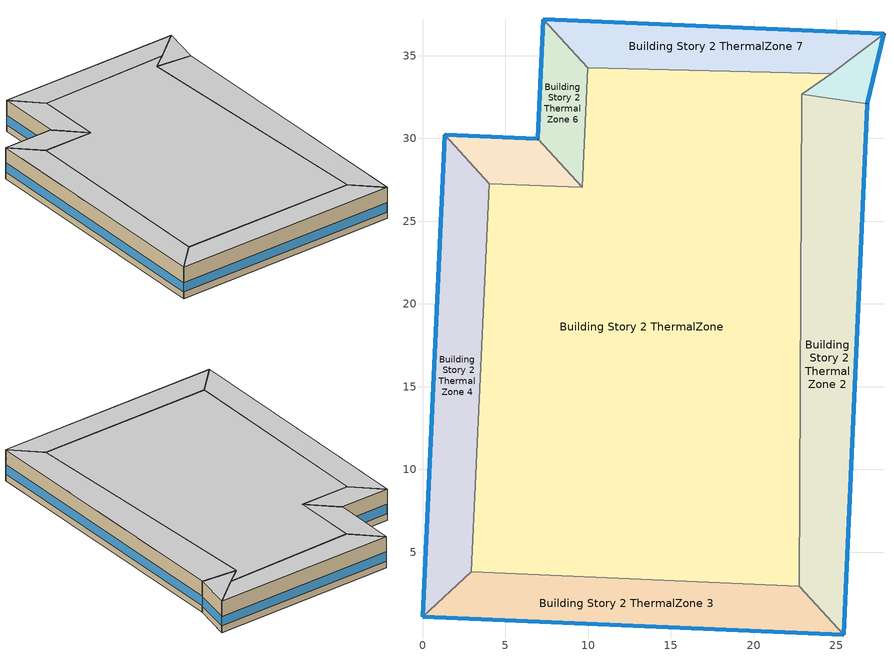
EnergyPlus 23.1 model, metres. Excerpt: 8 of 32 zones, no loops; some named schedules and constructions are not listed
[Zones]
Building Story 2 ThermalZone
 floor adiabatic (Typical Interior Floor): 24.69,33.91 22.92,32.65 22.75,2.95 2.95,3.81 4.04,27.26 9.65,27.04 9.98,34.25 z3.6
 wall adiabatic (Typical Interior Wall): 22.92,32.65 24.69,33.91 9.98,34.25 9.65,27.04 4.04,27.26 2.95,3.81 22.75,2.95 22.92,32.65 z3.6:7.2
 ceiling adiabatic (Typical Interior Floor): 9.98,34.25 9.65,27.04 4.04,27.26 2.95,3.81 22.75,2.95 22.92,32.65 24.69,33.91 z7.2
Building Story 2 ThermalZone 1
 floor adiabatic (Typical Interior Ceiling): 27.88,36.32 26.88,32.1 22.92,32.65 24.69,33.91 z3.6
 wall outside (Typical Insulated Steel Framed Exterior Wall R-12.99): 26.88,32.1 27.88,36.32 z3.6:7.2
 wall adiabatic (Typical Interior Wall): 27.88,36.32 24.69,33.91 22.92,32.65 26.88,32.1 z3.6:7.2
 window (U 0.55 SHGC 0.25): 26.88,32.12 27.88,36.29 z4.36:5.45
 ceiling adiabatic (Typical Interior Floor): 24.69,33.91 22.92,32.65 26.88,32.1 27.88,36.32 z7.2
Building Story 2 ThermalZone 2
 floor adiabatic (Typical Interior Ceiling): 26.88,32.1 25.46,0 22.75,2.95 22.92,32.65 z3.6
 wall outside (Typical Insulated Steel Framed Exterior Wall R-12.99): 25.46,0 26.88,32.1 z3.6:7.2
 wall adiabatic (Typical Interior Wall): 26.88,32.1 22.92,32.65 22.75,2.95 25.46,0 z3.6:7.2
 window (U 0.55 SHGC 0.25): 25.46,0.03 26.88,32.07 z4.36:5.44
 ceiling adiabatic (Typical Interior Floor): 22.92,32.65 22.75,2.95 25.46,0 26.88,32.1 z7.2
Building Story 2 ThermalZone 3
 floor adiabatic (Typical Interior Ceiling): 25.46,0 0,1.11 2.95,3.81 22.75,2.95 z3.6
 wall outside (Typical Insulated Steel Framed Exterior Wall R-12.99): 0,1.11 25.46,0 z3.6:7.2
 wall adiabatic (Typical Interior Wall): 25.46,0 22.75,2.95 2.95,3.81 0,1.11 z3.6:7.2
 window (U 0.55 SHGC 0.25): 0.03,1.11 25.43,0 z4.36:5.44
 ceiling adiabatic (Typical Interior Floor): 22.75,2.95 2.95,3.81 0,1.11 25.46,0 z7.2
Building Story 2 ThermalZone 4
 floor adiabatic (Typical Interior Ceiling): 0,1.11 1.34,30.21 4.04,27.26 2.95,3.81 z3.6
 wall outside (Typical Insulated Steel Framed Exterior Wall R-12.99): 1.34,30.21 0,1.11 z3.6:7.2
 wall adiabatic (Typical Interior Wall): 0,1.11 2.95,3.81 4.04,27.26 1.34,30.21 z3.6:7.2
 window (U 0.55 SHGC 0.25): 1.34,30.18 0,1.14 z4.36:5.44
 ceiling adiabatic (Typical Interior Floor): 2.95,3.81 4.04,27.26 1.34,30.21 0,1.11 z7.2
Building Story 2 ThermalZone 5
 floor adiabatic (Typical Interior Ceiling): 1.34,30.21 6.95,29.99 9.65,27.04 4.04,27.26 z3.6
 wall outside (Typical Insulated Steel Framed Exterior Wall R-12.99): 6.95,29.99 1.34,30.21 z3.6:7.2
 wall adiabatic (Typical Interior Wall): 1.34,30.21 4.04,27.26 9.65,27.04 6.95,29.99 z3.6:7.2
 window (U 0.55 SHGC 0.25): 6.92,29.99 1.37,30.21 z4.36:5.45
 ceiling adiabatic (Typical Interior Floor): 4.04,27.26 9.65,27.04 6.95,29.99 1.34,30.21 z7.2
Building Story 2 ThermalZone 6
 floor adiabatic (Typical Interior Ceiling): 6.95,29.99 7.28,37.21 9.98,34.25 9.65,27.04 z3.6
 wall outside (Typical Insulated Steel Framed Exterior Wall R-12.99): 7.28,37.21 6.95,29.99 z3.6:7.2
 wall adiabatic (Typical Interior Wall): 6.95,29.99 9.65,27.04 9.98,34.25 7.28,37.21 z3.6:7.2
 window (U 0.55 SHGC 0.25): 7.28,37.18 6.95,30.01 z4.36:5.45
 ceiling adiabatic (Typical Interior Floor): 9.65,27.04 9.98,34.25 7.28,37.21 6.95,29.99 z7.2
Building Story 2 ThermalZone 7
 floor adiabatic (Typical Interior Ceiling): 7.28,37.21 27.88,36.32 24.69,33.91 9.98,34.25 z3.6
 wall outside (Typical Insulated Steel Framed Exterior Wall R-12.99): 27.88,36.32 7.28,37.21 z3.6:7.2
 wall adiabatic (Typical Interior Wall): 7.28,37.21 9.98,34.25 24.69,33.91 27.88,36.32 z3.6:7.2
 window (U 0.55 SHGC 0.25): 27.86,36.32 7.31,37.2 z4.36:5.44
 ceiling adiabatic (Typical Interior Ceiling): 9.98,34.25 24.69,33.91 27.88,36.32 7.28,37.21 z7.2
[Schedule:Week:Daily]
Elevator Schedule 3 Week Rule - Jan1-Jan3: 72 space(s) Occ Sch Thursday 19, 72 space(s) Occ Sch Thursday 19, 72 space(s) Occ Sch Thursday 19, 72 space(s) Occ Sch Thursday 19, 72 space(s) Occ Sch Thursday 19, 72 space(s) Occ Sch Friday 19, 72 space(s) Occ Sch Saturday 3, 72 space(s) Occ Sch Default 3, 72 space(s) Occ Sch Summer Design Day 3, 72 space(s) Occ Sch Winter Design Day 3, 72 space(s) Occ Sch Default 3, 72 space(s) Occ Sch Default 3
Elevator Schedule 3 Week Rule - Jan4-Jun13: 72 space(s) Occ Sch Sunday 3, 72 space(s) Occ Sch Default 3, 72 space(s) Occ Sch Tuesday 19, 72 space(s) Occ Sch Wednesday 19, 72 space(s) Occ Sch Thursday 19, 72 space(s) Occ Sch Friday 19, 72 space(s) Occ Sch Saturday 3, 72 space(s) Occ Sch Default 3, 72 space(s) Occ Sch Summer Design Day 3, 72 space(s) Occ Sch Winter Design Day 3, 72 space(s) Occ Sch Default 3, 72 space(s) Occ Sch Default 3
Elevator Schedule 3 Week Rule - Jun14-Jun20: 72 space(s) Occ Sch Sunday 3, 72 space(s) Occ Sch Default 3, 72 space(s) Occ Sch Tuesday 18, 72 space(s) Occ Sch Wednesday 18, 72 space(s) Occ Sch Thursday 18, 72 space(s) Occ Sch Friday 18, 72 space(s) Occ Sch Saturday 3, 72 space(s) Occ Sch Default 3, 72 space(s) Occ Sch Summer Design Day 3, 72 space(s) Occ Sch Winter Design Day 3, 72 space(s) Occ Sch Default 3, 72 space(s) Occ Sch Default 3
Elevator Schedule 3 Week Rule - Jun21-Jun27: 72 space(s) Occ Sch Sunday 3, 72 space(s) Occ Sch Monday 16, 72 space(s) Occ Sch Tuesday 18, 72 space(s) Occ Sch Wednesday 18, 72 space(s) Occ Sch Thursday 18, 72 space(s) Occ Sch Friday 18, 72 space(s) Occ Sch Saturday 3, 72 space(s) Occ Sch Default 3, 72 space(s) Occ Sch Summer Design Day 3, 72 space(s) Occ Sch Winter Design Day 3, 72 space(s) Occ Sch Default 3, 72 space(s) Occ Sch Default 3
Elevator Schedule 3 Week Rule - Jun28-Jul4: 72 space(s) Occ Sch Sunday 3, 72 space(s) Occ Sch Monday 16, 72 space(s) Occ Sch Tuesday 18, 72 space(s) Occ Sch Wednesday 17, 72 space(s) Occ Sch Thursday 17, 72 space(s) Occ Sch Friday 17, 72 space(s) Occ Sch Saturday 3, 72 space(s) Occ Sch Default 3, 72 space(s) Occ Sch Summer Design Day 3, 72 space(s) Occ Sch Winter Design Day 3, 72 space(s) Occ Sch Default 3, 72 space(s) Occ Sch Default 3
Elevator Schedule 3 Week Rule - Jul5-Aug29: 72 space(s) Occ Sch Sunday 3, 72 space(s) Occ Sch Monday 15, 72 space(s) Occ Sch Tuesday 17, 72 space(s) Occ Sch Wednesday 17, 72 space(s) Occ Sch Thursday 17, 72 space(s) Occ Sch Friday 17, 72 space(s) Occ Sch Saturday 3, 72 space(s) Occ Sch Default 3, 72 space(s) Occ Sch Summer Design Day 3, 72 space(s) Occ Sch Winter Design Day 3, 72 space(s) Occ Sch Default 3, 72 space(s) Occ Sch Default 3
Elevator Schedule 3 Week Rule - Aug30-Sep5: 72 space(s) Occ Sch Sunday 3, 72 space(s) Occ Sch Monday 15, 72 space(s) Occ Sch Tuesday 16, 72 space(s) Occ Sch Wednesday 16, 72 space(s) Occ Sch Thursday 16, 72 space(s) Occ Sch Friday 16, 72 space(s) Occ Sch Saturday 3, 72 space(s) Occ Sch Default 3, 72 space(s) Occ Sch Summer Design Day 3, 72 space(s) Occ Sch Winter Design Day 3, 72 space(s) Occ Sch Default 3, 72 space(s) Occ Sch Default 3
Elevator Schedule 3 Week Rule - Sep6-Sep12: 72 space(s) Occ Sch Sunday 3, 72 space(s) Occ Sch Monday 14, 72 space(s) Occ Sch Tuesday 16, 72 space(s) Occ Sch Wednesday 16, 72 space(s) Occ Sch Thursday 16, 72 space(s) Occ Sch Friday 16, 72 space(s) Occ Sch Saturday 3, 72 space(s) Occ Sch Default 3, 72 space(s) Occ Sch Summer Design Day 3, 72 space(s) Occ Sch Winter Design Day 3, 72 space(s) Occ Sch Default 3, 72 space(s) Occ Sch Default 3
Elevator Schedule 3 Week Rule - Sep13-Sep19: 72 space(s) Occ Sch Sunday 3, 72 space(s) Occ Sch Monday 14, 72 space(s) Occ Sch Tuesday 16, 72 space(s) Occ Sch Wednesday 15, 72 space(s) Occ Sch Thursday 15, 72 space(s) Occ Sch Friday 15, 72 space(s) Occ Sch Saturday 3, 72 space(s) Occ Sch Default 3, 72 space(s) Occ Sch Summer Design Day 3, 72 space(s) Occ Sch Winter Design Day 3, 72 space(s) Occ Sch Default 3, 72 space(s) Occ Sch Default 3
Elevator Schedule 3 Week Rule - Sep20-Dec31: 72 space(s) Occ Sch Sunday 3, 72 space(s) Occ Sch Monday 13, 72 space(s) Occ Sch Tuesday 15, 72 space(s) Occ Sch Wednesday 15, 72 space(s) Occ Sch Thursday 15, 72 space(s) Occ Sch Friday 15, 72 space(s) Occ Sch Saturday 3, 72 space(s) Occ Sch Default 3, 72 space(s) Occ Sch Summer Design Day 3, 72 space(s) Occ Sch Winter Design Day 3, 72 space(s) Occ Sch Default 3, 72 space(s) Occ Sch Default 3
Elevator Schedule 1 Week Rule - Jan1-Jan3: 72 space(s) Occ Sch Thursday 9, 72 space(s) Occ Sch Thursday 9, 72 space(s) Occ Sch Thursday 9, 72 space(s) Occ Sch Thursday 9, 72 space(s) Occ Sch Thursday 9, 72 space(s) Occ Sch Friday 9, 72 space(s) Occ Sch Saturday 1, 72 space(s) Occ Sch Default 1, 72 space(s) Occ Sch Summer Design Day 1, 72 space(s) Occ Sch Winter Design Day 1, 72 space(s) Occ Sch Default 1, 72 space(s) Occ Sch Default 1
Elevator Schedule 1 Week Rule - Jan4-Jun13: 72 space(s) Occ Sch Sunday 1, 72 space(s) Occ Sch Default 1, 72 space(s) Occ Sch Tuesday 9, 72 space(s) Occ Sch Wednesday 9, 72 space(s) Occ Sch Thursday 9, 72 space(s) Occ Sch Friday 9, 72 space(s) Occ Sch Saturday 1, 72 space(s) Occ Sch Default 1, 72 space(s) Occ Sch Summer Design Day 1, 72 space(s) Occ Sch Winter Design Day 1, 72 space(s) Occ Sch Default 1, 72 space(s) Occ Sch Default 1
Elevator Schedule 1 Week Rule - Jun14-Jun20: 72 space(s) Occ Sch Sunday 1, 72 space(s) Occ Sch Default 1, 72 space(s) Occ Sch Tuesday 8, 72 space(s) Occ Sch Wednesday 8, 72 space(s) Occ Sch Thursday 8, 72 space(s) Occ Sch Friday 8, 72 space(s) Occ Sch Saturday 1, 72 space(s) Occ Sch Default 1, 72 space(s) Occ Sch Summer Design Day 1, 72 space(s) Occ Sch Winter Design Day 1, 72 space(s) Occ Sch Default 1, 72 space(s) Occ Sch Default 1
Elevator Schedule 1 Week Rule - Jun21-Jun27: 72 space(s) Occ Sch Sunday 1, 72 space(s) Occ Sch Monday 8, 72 space(s) Occ Sch Tuesday 8, 72 space(s) Occ Sch Wednesday 8, 72 space(s) Occ Sch Thursday 8, 72 space(s) Occ Sch Friday 8, 72 space(s) Occ Sch Saturday 1, 72 space(s) Occ Sch Default 1, 72 space(s) Occ Sch Summer Design Day 1, 72 space(s) Occ Sch Winter Design Day 1, 72 space(s) Occ Sch Default 1, 72 space(s) Occ Sch Default 1
Elevator Schedule 1 Week Rule - Jun28-Jul4: 72 space(s) Occ Sch Sunday 1, 72 space(s) Occ Sch Monday 8, 72 space(s) Occ Sch Tuesday 8, 72 space(s) Occ Sch Wednesday 7, 72 space(s) Occ Sch Thursday 7, 72 space(s) Occ Sch Friday 7, 72 space(s) Occ Sch Saturday 1, 72 space(s) Occ Sch Default 1, 72 space(s) Occ Sch Summer Design Day 1, 72 space(s) Occ Sch Winter Design Day 1, 72 space(s) Occ Sch Default 1, 72 space(s) Occ Sch Default 1
Elevator Schedule 1 Week Rule - Jul5-Aug29: 72 space(s) Occ Sch Sunday 1, 72 space(s) Occ Sch Monday 7, 72 space(s) Occ Sch Tuesday 7, 72 space(s) Occ Sch Wednesday 7, 72 space(s) Occ Sch Thursday 7, 72 space(s) Occ Sch Friday 7, 72 space(s) Occ Sch Saturday 1, 72 space(s) Occ Sch Default 1, 72 space(s) Occ Sch Summer Design Day 1, 72 space(s) Occ Sch Winter Design Day 1, 72 space(s) Occ Sch Default 1, 72 space(s) Occ Sch Default 1
Elevator Schedule 1 Week Rule - Aug30-Sep5: 72 space(s) Occ Sch Sunday 1, 72 space(s) Occ Sch Monday 7, 72 space(s) Occ Sch Tuesday 6, 72 space(s) Occ Sch Wednesday 6, 72 space(s) Occ Sch Thursday 6, 72 space(s) Occ Sch Friday 6, 72 space(s) Occ Sch Saturday 1, 72 space(s) Occ Sch Default 1, 72 space(s) Occ Sch Summer Design Day 1, 72 space(s) Occ Sch Winter Design Day 1, 72 space(s) Occ Sch Default 1, 72 space(s) Occ Sch Default 1
Elevator Schedule 1 Week Rule - Sep6-Sep12: 72 space(s) Occ Sch Sunday 1, 72 space(s) Occ Sch Monday 6, 72 space(s) Occ Sch Tuesday 6, 72 space(s) Occ Sch Wednesday 6, 72 space(s) Occ Sch Thursday 6, 72 space(s) Occ Sch Friday 6, 72 space(s) Occ Sch Saturday 1, 72 space(s) Occ Sch Default 1, 72 space(s) Occ Sch Summer Design Day 1, 72 space(s) Occ Sch Winter Design Day 1, 72 space(s) Occ Sch Default 1, 72 space(s) Occ Sch Default 1
Elevator Schedule 1 Week Rule - Sep13-Sep19: 72 space(s) Occ Sch Sunday 1, 72 space(s) Occ Sch Monday 6, 72 space(s) Occ Sch Tuesday 6, 72 space(s) Occ Sch Wednesday 5, 72 space(s) Occ Sch Thursday 5, 72 space(s) Occ Sch Friday 5, 72 space(s) Occ Sch Saturday 1, 72 space(s) Occ Sch Default 1, 72 space(s) Occ Sch Summer Design Day 1, 72 space(s) Occ Sch Winter Design Day 1, 72 space(s) Occ Sch Default 1, 72 space(s) Occ Sch Default 1
Elevator Schedule 1 Week Rule - Sep20-Dec31: 72 space(s) Occ Sch Sunday 1, 72 space(s) Occ Sch Monday 5, 72 space(s) Occ Sch Tuesday 5, 72 space(s) Occ Sch Wednesday 5, 72 space(s) Occ Sch Thursday 5, 72 space(s) Occ Sch Friday 5, 72 space(s) Occ Sch Saturday 1, 72 space(s) Occ Sch Default 1, 72 space(s) Occ Sch Summer Design Day 1, 72 space(s) Occ Sch Winter Design Day 1, 72 space(s) Occ Sch Default 1, 72 space(s) Occ Sch Default 1
Elevator Schedule 2 Week Rule - Jan1-Jan3: 72 space(s) Occ Sch Thursday 14, 72 space(s) Occ Sch Thursday 14, 72 space(s) Occ Sch Thursday 14, 72 space(s) Occ Sch Thursday 14, 72 space(s) Occ Sch Thursday 14, 72 space(s) Occ Sch Friday 14, 72 space(s) Occ Sch Saturday 2, 72 space(s) Occ Sch Default 2, 72 space(s) Occ Sch Summer Design Day 2, 72 space(s) Occ Sch Winter Design Day 2, 72 space(s) Occ Sch Default 2, 72 space(s) Occ Sch Default 2
Elevator Schedule 2 Week Rule - Jan4-Jun13: 72 space(s) Occ Sch Sunday 2, 72 space(s) Occ Sch Default 2, 72 space(s) Occ Sch Tuesday 14, 72 space(s) Occ Sch Wednesday 14, 72 space(s) Occ Sch Thursday 14, 72 space(s) Occ Sch Friday 14, 72 space(s) Occ Sch Saturday 2, 72 space(s) Occ Sch Default 2, 72 space(s) Occ Sch Summer Design Day 2, 72 space(s) Occ Sch Winter Design Day 2, 72 space(s) Occ Sch Default 2, 72 space(s) Occ Sch Default 2
Elevator Schedule 2 Week Rule - Jun14-Jun20: 72 space(s) Occ Sch Sunday 2, 72 space(s) Occ Sch Default 2, 72 space(s) Occ Sch Tuesday 13, 72 space(s) Occ Sch Wednesday 13, 72 space(s) Occ Sch Thursday 13, 72 space(s) Occ Sch Friday 13, 72 space(s) Occ Sch Saturday 2, 72 space(s) Occ Sch Default 2, 72 space(s) Occ Sch Summer Design Day 2, 72 space(s) Occ Sch Winter Design Day 2, 72 space(s) Occ Sch Default 2, 72 space(s) Occ Sch Default 2
Elevator Schedule 2 Week Rule - Jun21-Jun27: 72 space(s) Occ Sch Sunday 2, 72 space(s) Occ Sch Monday 12, 72 space(s) Occ Sch Tuesday 13, 72 space(s) Occ Sch Wednesday 13, 72 space(s) Occ Sch Thursday 13, 72 space(s) Occ Sch Friday 13, 72 space(s) Occ Sch Saturday 2, 72 space(s) Occ Sch Default 2, 72 space(s) Occ Sch Summer Design Day 2, 72 space(s) Occ Sch Winter Design Day 2, 72 space(s) Occ Sch Default 2, 72 space(s) Occ Sch Default 2
Elevator Schedule 2 Week Rule - Jun28-Jul4: 72 space(s) Occ Sch Sunday 2, 72 space(s) Occ Sch Monday 12, 72 space(s) Occ Sch Tuesday 13, 72 space(s) Occ Sch Wednesday 12, 72 space(s) Occ Sch Thursday 12, 72 space(s) Occ Sch Friday 12, 72 space(s) Occ Sch Saturday 2, 72 space(s) Occ Sch Default 2, 72 space(s) Occ Sch Summer Design Day 2, 72 space(s) Occ Sch Winter Design Day 2, 72 space(s) Occ Sch Default 2, 72 space(s) Occ Sch Default 2
Elevator Schedule 2 Week Rule - Jul5-Aug29: 72 space(s) Occ Sch Sunday 2, 72 space(s) Occ Sch Monday 11, 72 space(s) Occ Sch Tuesday 12, 72 space(s) Occ Sch Wednesday 12, 72 space(s) Occ Sch Thursday 12, 72 space(s) Occ Sch Friday 12, 72 space(s) Occ Sch Saturday 2, 72 space(s) Occ Sch Default 2, 72 space(s) Occ Sch Summer Design Day 2, 72 space(s) Occ Sch Winter Design Day 2, 72 space(s) Occ Sch Default 2, 72 space(s) Occ Sch Default 2
Elevator Schedule 2 Week Rule - Aug30-Sep5: 72 space(s) Occ Sch Sunday 2, 72 space(s) Occ Sch Monday 11, 72 space(s) Occ Sch Tuesday 11, 72 space(s) Occ Sch Wednesday 11, 72 space(s) Occ Sch Thursday 11, 72 space(s) Occ Sch Friday 11, 72 space(s) Occ Sch Saturday 2, 72 space(s) Occ Sch Default 2, 72 space(s) Occ Sch Summer Design Day 2, 72 space(s) Occ Sch Winter Design Day 2, 72 space(s) Occ Sch Default 2, 72 space(s) Occ Sch Default 2
Elevator Schedule 2 Week Rule - Sep6-Sep12: 72 space(s) Occ Sch Sunday 2, 72 space(s) Occ Sch Monday 10, 72 space(s) Occ Sch Tuesday 11, 72 space(s) Occ Sch Wednesday 11, 72 space(s) Occ Sch Thursday 11, 72 space(s) Occ Sch Friday 11, 72 space(s) Occ Sch Saturday 2, 72 space(s) Occ Sch Default 2, 72 space(s) Occ Sch Summer Design Day 2, 72 space(s) Occ Sch Winter Design Day 2, 72 space(s) Occ Sch Default 2, 72 space(s) Occ Sch Default 2
Elevator Schedule 2 Week Rule - Sep13-Sep19: 72 space(s) Occ Sch Sunday 2, 72 space(s) Occ Sch Monday 10, 72 space(s) Occ Sch Tuesday 11, 72 space(s) Occ Sch Wednesday 10, 72 space(s) Occ Sch Thursday 10, 72 space(s) Occ Sch Friday 10, 72 space(s) Occ Sch Saturday 2, 72 space(s) Occ Sch Default 2, 72 space(s) Occ Sch Summer Design Day 2, 72 space(s) Occ Sch Winter Design Day 2, 72 space(s) Occ Sch Default 2, 72 space(s) Occ Sch Default 2
Elevator Schedule 2 Week Rule - Sep20-Dec31: 72 space(s) Occ Sch Sunday 2, 72 space(s) Occ Sch Monday 9, 72 space(s) Occ Sch Tuesday 10, 72 space(s) Occ Sch Wednesday 10, 72 space(s) Occ Sch Thursday 10, 72 space(s) Occ Sch Friday 10, 72 space(s) Occ Sch Saturday 2, 72 space(s) Occ Sch Default 2, 72 space(s) Occ Sch Summer Design Day 2, 72 space(s) Occ Sch Winter Design Day 2, 72 space(s) Occ Sch Default 2, 72 space(s) Occ Sch Default 2
DataCenter_EQUIP_SCH Week Rule - Jan1-Jan31: DataCenter_EQUIP_SCH Wknd|Wkdy|Hol Day, DataCenter_EQUIP_SCH Wknd|Wkdy|Hol Day, DataCenter_EQUIP_SCH Wknd|Wkdy|Hol Day, DataCenter_EQUIP_SCH Wknd|Wkdy|Hol Day, DataCenter_EQUIP_SCH Wknd|Wkdy|Hol Day, DataCenter_EQUIP_SCH Wknd|Wkdy|Hol Day, DataCenter_EQUIP_SCH Wknd|Wkdy|Hol Day, Schedule Day 3, DataCenter_EQUIP_SCH Summer Design Day, DataCenter_EQUIP_SCH Winter Design Day 11, Schedule Day 3, Schedule Day 3
DataCenter_EQUIP_SCH Week Rule - Feb1-Feb28: DataCenter_EQUIP_SCH Wknd|Wkdy|Hol Day 1, DataCenter_EQUIP_SCH Wknd|Wkdy|Hol Day 1, DataCenter_EQUIP_SCH Wknd|Wkdy|Hol Day 1, DataCenter_EQUIP_SCH Wknd|Wkdy|Hol Day 1, DataCenter_EQUIP_SCH Wknd|Wkdy|Hol Day 1, DataCenter_EQUIP_SCH Wknd|Wkdy|Hol Day 1, DataCenter_EQUIP_SCH Wknd|Wkdy|Hol Day 1, Schedule Day 3, DataCenter_EQUIP_SCH Summer Design Day, DataCenter_EQUIP_SCH Winter Design Day 11, Schedule Day 3, Schedule Day 3
DataCenter_EQUIP_SCH Week Rule - Mar1-Mar28: DataCenter_EQUIP_SCH Wknd|Wkdy|Hol Day 2, DataCenter_EQUIP_SCH Wknd|Wkdy|Hol Day 2, DataCenter_EQUIP_SCH Wknd|Wkdy|Hol Day 2, DataCenter_EQUIP_SCH Wknd|Wkdy|Hol Day 2, DataCenter_EQUIP_SCH Wknd|Wkdy|Hol Day 2, DataCenter_EQUIP_SCH Wknd|Wkdy|Hol Day 2, DataCenter_EQUIP_SCH Wknd|Wkdy|Hol Day 2, Schedule Day 3, DataCenter_EQUIP_SCH Summer Design Day, DataCenter_EQUIP_SCH Winter Design Day 11, Schedule Day 3, Schedule Day 3
DataCenter_EQUIP_SCH Week Rule - Mar29-Apr4: DataCenter_EQUIP_SCH Wknd|Wkdy|Hol Day 2, DataCenter_EQUIP_SCH Wknd|Wkdy|Hol Day 2, DataCenter_EQUIP_SCH Wknd|Wkdy|Hol Day 2, DataCenter_EQUIP_SCH Wknd|Wkdy|Hol Day 3, DataCenter_EQUIP_SCH Wknd|Wkdy|Hol Day 3, DataCenter_EQUIP_SCH Wknd|Wkdy|Hol Day 3, DataCenter_EQUIP_SCH Wknd|Wkdy|Hol Day 3, Schedule Day 3, DataCenter_EQUIP_SCH Summer Design Day, DataCenter_EQUIP_SCH Winter Design Day 11, Schedule Day 3, Schedule Day 3
DataCenter_EQUIP_SCH Week Rule - Apr5-Apr25: DataCenter_EQUIP_SCH Wknd|Wkdy|Hol Day 3, DataCenter_EQUIP_SCH Wknd|Wkdy|Hol Day 3, DataCenter_EQUIP_SCH Wknd|Wkdy|Hol Day 3, DataCenter_EQUIP_SCH Wknd|Wkdy|Hol Day 3, DataCenter_EQUIP_SCH Wknd|Wkdy|Hol Day 3, DataCenter_EQUIP_SCH Wknd|Wkdy|Hol Day 3, DataCenter_EQUIP_SCH Wknd|Wkdy|Hol Day 3, Schedule Day 3, DataCenter_EQUIP_SCH Summer Design Day, DataCenter_EQUIP_SCH Winter Design Day 11, Schedule Day 3, Schedule Day 3
DataCenter_EQUIP_SCH Week Rule - Apr26-May2: DataCenter_EQUIP_SCH Wknd|Wkdy|Hol Day 3, DataCenter_EQUIP_SCH Wknd|Wkdy|Hol Day 3, DataCenter_EQUIP_SCH Wknd|Wkdy|Hol Day 3, DataCenter_EQUIP_SCH Wknd|Wkdy|Hol Day 3, DataCenter_EQUIP_SCH Wknd|Wkdy|Hol Day 3, DataCenter_EQUIP_SCH Wknd|Wkdy|Hol Day 4, DataCenter_EQUIP_SCH Wknd|Wkdy|Hol Day 4, Schedule Day 3, DataCenter_EQUIP_SCH Summer Design Day, DataCenter_EQUIP_SCH Winter Design Day 11, Schedule Day 3, Schedule Day 3
DataCenter_EQUIP_SCH Week Rule - May3-May30: DataCenter_EQUIP_SCH Wknd|Wkdy|Hol Day 4, DataCenter_EQUIP_SCH Wknd|Wkdy|Hol Day 4, DataCenter_EQUIP_SCH Wknd|Wkdy|Hol Day 4, DataCenter_EQUIP_SCH Wknd|Wkdy|Hol Day 4, DataCenter_EQUIP_SCH Wknd|Wkdy|Hol Day 4, DataCenter_EQUIP_SCH Wknd|Wkdy|Hol Day 4, DataCenter_EQUIP_SCH Wknd|Wkdy|Hol Day 4, Schedule Day 3, DataCenter_EQUIP_SCH Summer Design Day, DataCenter_EQUIP_SCH Winter Design Day 11, Schedule Day 3, Schedule Day 3
DataCenter_EQUIP_SCH Week Rule - May31-Jun6: DataCenter_EQUIP_SCH Wknd|Wkdy|Hol Day 4, DataCenter_EQUIP_SCH Wknd|Wkdy|Hol Day 5, DataCenter_EQUIP_SCH Wknd|Wkdy|Hol Day 5, DataCenter_EQUIP_SCH Wknd|Wkdy|Hol Day 5, DataCenter_EQUIP_SCH Wknd|Wkdy|Hol Day 5, DataCenter_EQUIP_SCH Wknd|Wkdy|Hol Day 5, DataCenter_EQUIP_SCH Wknd|Wkdy|Hol Day 5, Schedule Day 3, DataCenter_EQUIP_SCH Summer Design Day, DataCenter_EQUIP_SCH Winter Design Day 11, Schedule Day 3, Schedule Day 3
DataCenter_EQUIP_SCH Week Rule - Jun7-Jun27: DataCenter_EQUIP_SCH Wknd|Wkdy|Hol Day 5, DataCenter_EQUIP_SCH Wknd|Wkdy|Hol Day 5, DataCenter_EQUIP_SCH Wknd|Wkdy|Hol Day 5, DataCenter_EQUIP_SCH Wknd|Wkdy|Hol Day 5, DataCenter_EQUIP_SCH Wknd|Wkdy|Hol Day 5, DataCenter_EQUIP_SCH Wknd|Wkdy|Hol Day 5, DataCenter_EQUIP_SCH Wknd|Wkdy|Hol Day 5, Schedule Day 3, DataCenter_EQUIP_SCH Summer Design Day, DataCenter_EQUIP_SCH Winter Design Day 11, Schedule Day 3, Schedule Day 3
DataCenter_EQUIP_SCH Week Rule - Jun28-Jul4: DataCenter_EQUIP_SCH Wknd|Wkdy|Hol Day 5, DataCenter_EQUIP_SCH Wknd|Wkdy|Hol Day 5, DataCenter_EQUIP_SCH Wknd|Wkdy|Hol Day 5, DataCenter_EQUIP_SCH Wknd|Wkdy|Hol Day 6, DataCenter_EQUIP_SCH Wknd|Wkdy|Hol Day 6, DataCenter_EQUIP_SCH Wknd|Wkdy|Hol Day 6, DataCenter_EQUIP_SCH Wknd|Wkdy|Hol Day 6, Schedule Day 3, DataCenter_EQUIP_SCH Summer Design Day, DataCenter_EQUIP_SCH Winter Design Day 11, Schedule Day 3, Schedule Day 3
DataCenter_EQUIP_SCH Week Rule - Jul5-Jul25: DataCenter_EQUIP_SCH Wknd|Wkdy|Hol Day 6, DataCenter_EQUIP_SCH Wknd|Wkdy|Hol Day 6, DataCenter_EQUIP_SCH Wknd|Wkdy|Hol Day 6, DataCenter_EQUIP_SCH Wknd|Wkdy|Hol Day 6, DataCenter_EQUIP_SCH Wknd|Wkdy|Hol Day 6, DataCenter_EQUIP_SCH Wknd|Wkdy|Hol Day 6, DataCenter_EQUIP_SCH Wknd|Wkdy|Hol Day 6, Schedule Day 3, DataCenter_EQUIP_SCH Summer Design Day, DataCenter_EQUIP_SCH Winter Design Day 11, Schedule Day 3, Schedule Day 3
DataCenter_EQUIP_SCH Week Rule - Jul26-Aug1: DataCenter_EQUIP_SCH Wknd|Wkdy|Hol Day 6, DataCenter_EQUIP_SCH Wknd|Wkdy|Hol Day 6, DataCenter_EQUIP_SCH Wknd|Wkdy|Hol Day 6, DataCenter_EQUIP_SCH Wknd|Wkdy|Hol Day 6, DataCenter_EQUIP_SCH Wknd|Wkdy|Hol Day 6, DataCenter_EQUIP_SCH Wknd|Wkdy|Hol Day 6, DataCenter_EQUIP_SCH Wknd|Wkdy|Hol Day 7, Schedule Day 3, DataCenter_EQUIP_SCH Summer Design Day, DataCenter_EQUIP_SCH Winter Design Day 11, Schedule Day 3, Schedule Day 3
DataCenter_EQUIP_SCH Week Rule - Aug2-Aug29: DataCenter_EQUIP_SCH Wknd|Wkdy|Hol Day 7, DataCenter_EQUIP_SCH Wknd|Wkdy|Hol Day 7, DataCenter_EQUIP_SCH Wknd|Wkdy|Hol Day 7, DataCenter_EQUIP_SCH Wknd|Wkdy|Hol Day 7, DataCenter_EQUIP_SCH Wknd|Wkdy|Hol Day 7, DataCenter_EQUIP_SCH Wknd|Wkdy|Hol Day 7, DataCenter_EQUIP_SCH Wknd|Wkdy|Hol Day 7, Schedule Day 3, DataCenter_EQUIP_SCH Summer Design Day, DataCenter_EQUIP_SCH Winter Design Day 11, Schedule Day 3, Schedule Day 3
DataCenter_EQUIP_SCH Week Rule - Aug30-Sep5: DataCenter_EQUIP_SCH Wknd|Wkdy|Hol Day 7, DataCenter_EQUIP_SCH Wknd|Wkdy|Hol Day 7, DataCenter_EQUIP_SCH Wknd|Wkdy|Hol Day 8, DataCenter_EQUIP_SCH Wknd|Wkdy|Hol Day 8, DataCenter_EQUIP_SCH Wknd|Wkdy|Hol Day 8, DataCenter_EQUIP_SCH Wknd|Wkdy|Hol Day 8, DataCenter_EQUIP_SCH Wknd|Wkdy|Hol Day 8, Schedule Day 3, DataCenter_EQUIP_SCH Summer Design Day, DataCenter_EQUIP_SCH Winter Design Day 11, Schedule Day 3, Schedule Day 3
DataCenter_EQUIP_SCH Week Rule - Sep6-Sep26: DataCenter_EQUIP_SCH Wknd|Wkdy|Hol Day 8, DataCenter_EQUIP_SCH Wknd|Wkdy|Hol Day 8, DataCenter_EQUIP_SCH Wknd|Wkdy|Hol Day 8, DataCenter_EQUIP_SCH Wknd|Wkdy|Hol Day 8, DataCenter_EQUIP_SCH Wknd|Wkdy|Hol Day 8, DataCenter_EQUIP_SCH Wknd|Wkdy|Hol Day 8, DataCenter_EQUIP_SCH Wknd|Wkdy|Hol Day 8, Schedule Day 3, DataCenter_EQUIP_SCH Summer Design Day, DataCenter_EQUIP_SCH Winter Design Day 11, Schedule Day 3, Schedule Day 3
DataCenter_EQUIP_SCH Week Rule - Sep27-Oct3: DataCenter_EQUIP_SCH Wknd|Wkdy|Hol Day 8, DataCenter_EQUIP_SCH Wknd|Wkdy|Hol Day 8, DataCenter_EQUIP_SCH Wknd|Wkdy|Hol Day 8, DataCenter_EQUIP_SCH Wknd|Wkdy|Hol Day 8, DataCenter_EQUIP_SCH Wknd|Wkdy|Hol Day 9, DataCenter_EQUIP_SCH Wknd|Wkdy|Hol Day 9, DataCenter_EQUIP_SCH Wknd|Wkdy|Hol Day 9, Schedule Day 3, DataCenter_EQUIP_SCH Summer Design Day, DataCenter_EQUIP_SCH Winter Design Day 11, Schedule Day 3, Schedule Day 3
DataCenter_EQUIP_SCH Week Rule - Oct4-Oct31: DataCenter_EQUIP_SCH Wknd|Wkdy|Hol Day 9, DataCenter_EQUIP_SCH Wknd|Wkdy|Hol Day 9, DataCenter_EQUIP_SCH Wknd|Wkdy|Hol Day 9, DataCenter_EQUIP_SCH Wknd|Wkdy|Hol Day 9, DataCenter_EQUIP_SCH Wknd|Wkdy|Hol Day 9, DataCenter_EQUIP_SCH Wknd|Wkdy|Hol Day 9, DataCenter_EQUIP_SCH Wknd|Wkdy|Hol Day 9, Schedule Day 3, DataCenter_EQUIP_SCH Summer Design Day, DataCenter_EQUIP_SCH Winter Design Day 11, Schedule Day 3, Schedule Day 3
DataCenter_EQUIP_SCH Week Rule - Nov1-Nov28: DataCenter_EQUIP_SCH Wknd|Wkdy|Hol Day 10, DataCenter_EQUIP_SCH Wknd|Wkdy|Hol Day 10, DataCenter_EQUIP_SCH Wknd|Wkdy|Hol Day 10, DataCenter_EQUIP_SCH Wknd|Wkdy|Hol Day 10, DataCenter_EQUIP_SCH Wknd|Wkdy|Hol Day 10, DataCenter_EQUIP_SCH Wknd|Wkdy|Hol Day 10, DataCenter_EQUIP_SCH Wknd|Wkdy|Hol Day 10, Schedule Day 3, DataCenter_EQUIP_SCH Summer Design Day, DataCenter_EQUIP_SCH Winter Design Day 11, Schedule Day 3, Schedule Day 3
DataCenter_EQUIP_SCH Week Rule - Nov29-Dec5: DataCenter_EQUIP_SCH Wknd|Wkdy|Hol Day 10, DataCenter_EQUIP_SCH Wknd|Wkdy|Hol Day 10, DataCenter_EQUIP_SCH Wknd|Wkdy|Hol Day 11, DataCenter_EQUIP_SCH Wknd|Wkdy|Hol Day 11, DataCenter_EQUIP_SCH Wknd|Wkdy|Hol Day 11, DataCenter_EQUIP_SCH Wknd|Wkdy|Hol Day 11, DataCenter_EQUIP_SCH Wknd|Wkdy|Hol Day 11, Schedule Day 3, DataCenter_EQUIP_SCH Summer Design Day, DataCenter_EQUIP_SCH Winter Design Day 11, Schedule Day 3, Schedule Day 3
DataCenter_EQUIP_SCH Week Rule - Dec6-Dec31: DataCenter_EQUIP_SCH Wknd|Wkdy|Hol Day 11, DataCenter_EQUIP_SCH Wknd|Wkdy|Hol Day 11, DataCenter_EQUIP_SCH Wknd|Wkdy|Hol Day 11, DataCenter_EQUIP_SCH Wknd|Wkdy|Hol Day 11, DataCenter_EQUIP_SCH Wknd|Wkdy|Hol Day 11, DataCenter_EQUIP_SCH Wknd|Wkdy|Hol Day 11, DataCenter_EQUIP_SCH Wknd|Wkdy|Hol Day 11, Schedule Day 3, DataCenter_EQUIP_SCH Summer Design Day, DataCenter_EQUIP_SCH Winter Design Day 11, Schedule Day 3, Schedule Day 3
SchoolSecondary BLDG_EQUIP_SCH_2013 Week Rule - Jan1-Jan3: SchoolSecondary BLDG_EQUIP_SCH_2013 Wkdy Day, SchoolSecondary BLDG_EQUIP_SCH_2013 Wkdy Day, SchoolSecondary BLDG_EQUIP_SCH_2013 Wkdy Day, SchoolSecondary BLDG_EQUIP_SCH_2013 Wkdy Day, SchoolSecondary BLDG_EQUIP_SCH_2013 Wkdy Day, SchoolSecondary BLDG_EQUIP_SCH_2013 Wkdy Day, SchoolSecondary BLDG_EQUIP_SCH_2013 Default|Wknd Day, SchoolSecondary BLDG_EQUIP_SCH_2013 Default, SchoolSecondary BLDG_EQUIP_SCH_2013 Summer Design Day, SchoolSecondary BLDG_EQUIP_SCH_2013 Winter Design Day 2, SchoolSecondary BLDG_EQUIP_SCH_2013 Default, SchoolSecondary BLDG_EQUIP_SCH_2013 Default
SchoolSecondary BLDG_EQUIP_SCH_2013 Week Rule - Jan4-Jun27: SchoolSecondary BLDG_EQUIP_SCH_2013 Default|Wknd Day, SchoolSecondary BLDG_EQUIP_SCH_2013 Wkdy Day, SchoolSecondary BLDG_EQUIP_SCH_2013 Wkdy Day, SchoolSecondary BLDG_EQUIP_SCH_2013 Wkdy Day, SchoolSecondary BLDG_EQUIP_SCH_2013 Wkdy Day, SchoolSecondary BLDG_EQUIP_SCH_2013 Wkdy Day, SchoolSecondary BLDG_EQUIP_SCH_2013 Default|Wknd Day, SchoolSecondary BLDG_EQUIP_SCH_2013 Default, SchoolSecondary BLDG_EQUIP_SCH_2013 Summer Design Day, SchoolSecondary BLDG_EQUIP_SCH_2013 Winter Design Day 2, SchoolSecondary BLDG_EQUIP_SCH_2013 Default, SchoolSecondary BLDG_EQUIP_SCH_2013 Default
SchoolSecondary BLDG_EQUIP_SCH_2013 Week Rule - Jun28-Jul4: SchoolSecondary BLDG_EQUIP_SCH_2013 Default|Wknd Day, SchoolSecondary BLDG_EQUIP_SCH_2013 Wkdy Day, SchoolSecondary BLDG_EQUIP_SCH_2013 Wkdy Day, SchoolSecondary BLDG_EQUIP_SCH_2013 Wkdy Day 1, SchoolSecondary BLDG_EQUIP_SCH_2013 Wkdy Day 1, SchoolSecondary BLDG_EQUIP_SCH_2013 Wkdy Day 1, SchoolSecondary BLDG_EQUIP_SCH_2013 Default|Wknd Day 1, SchoolSecondary BLDG_EQUIP_SCH_2013 Default, SchoolSecondary BLDG_EQUIP_SCH_2013 Summer Design Day, SchoolSecondary BLDG_EQUIP_SCH_2013 Winter Design Day 2, SchoolSecondary BLDG_EQUIP_SCH_2013 Default, SchoolSecondary BLDG_EQUIP_SCH_2013 Default
SchoolSecondary BLDG_EQUIP_SCH_2013 Week Rule - Jul5-Aug29: SchoolSecondary BLDG_EQUIP_SCH_2013 Default|Wknd Day 1, SchoolSecondary BLDG_EQUIP_SCH_2013 Wkdy Day 1, SchoolSecondary BLDG_EQUIP_SCH_2013 Wkdy Day 1, SchoolSecondary BLDG_EQUIP_SCH_2013 Wkdy Day 1, SchoolSecondary BLDG_EQUIP_SCH_2013 Wkdy Day 1, SchoolSecondary BLDG_EQUIP_SCH_2013 Wkdy Day 1, SchoolSecondary BLDG_EQUIP_SCH_2013 Default|Wknd Day 1, SchoolSecondary BLDG_EQUIP_SCH_2013 Default, SchoolSecondary BLDG_EQUIP_SCH_2013 Summer Design Day, SchoolSecondary BLDG_EQUIP_SCH_2013 Winter Design Day 2, SchoolSecondary BLDG_EQUIP_SCH_2013 Default, SchoolSecondary BLDG_EQUIP_SCH_2013 Default
SchoolSecondary BLDG_EQUIP_SCH_2013 Week Rule - Aug30-Sep5: SchoolSecondary BLDG_EQUIP_SCH_2013 Default|Wknd Day 1, SchoolSecondary BLDG_EQUIP_SCH_2013 Wkdy Day 1, SchoolSecondary BLDG_EQUIP_SCH_2013 Wkdy Day 2, SchoolSecondary BLDG_EQUIP_SCH_2013 Wkdy Day 2, SchoolSecondary BLDG_EQUIP_SCH_2013 Wkdy Day 2, SchoolSecondary BLDG_EQUIP_SCH_2013 Wkdy Day 2, SchoolSecondary BLDG_EQUIP_SCH_2013 Default|Wknd Day 2, SchoolSecondary BLDG_EQUIP_SCH_2013 Default, SchoolSecondary BLDG_EQUIP_SCH_2013 Summer Design Day, SchoolSecondary BLDG_EQUIP_SCH_2013 Winter Design Day 2, SchoolSecondary BLDG_EQUIP_SCH_2013 Default, SchoolSecondary BLDG_EQUIP_SCH_2013 Default
SchoolSecondary BLDG_EQUIP_SCH_2013 Week Rule - Sep6-Dec31: SchoolSecondary BLDG_EQUIP_SCH_2013 Default|Wknd Day 2, SchoolSecondary BLDG_EQUIP_SCH_2013 Wkdy Day 2, SchoolSecondary BLDG_EQUIP_SCH_2013 Wkdy Day 2, SchoolSecondary BLDG_EQUIP_SCH_2013 Wkdy Day 2, SchoolSecondary BLDG_EQUIP_SCH_2013 Wkdy Day 2, SchoolSecondary BLDG_EQUIP_SCH_2013 Wkdy Day 2, SchoolSecondary BLDG_EQUIP_SCH_2013 Default|Wknd Day 2, SchoolSecondary BLDG_EQUIP_SCH_2013 Default, SchoolSecondary BLDG_EQUIP_SCH_2013 Summer Design Day, SchoolSecondary BLDG_EQUIP_SCH_2013 Winter Design Day 2, SchoolSecondary BLDG_EQUIP_SCH_2013 Default, SchoolSecondary BLDG_EQUIP_SCH_2013 Default
SchoolSecondary KITCHEN_ELEC_EQUIP_SCH Week Rule - Jan1-Jan3: SchoolSecondary KITCHEN_ELEC_EQUIP_SCH Wkdy Day, SchoolSecondary KITCHEN_ELEC_EQUIP_SCH Wkdy Day, SchoolSecondary KITCHEN_ELEC_EQUIP_SCH Wkdy Day, SchoolSecondary KITCHEN_ELEC_EQUIP_SCH Wkdy Day, SchoolSecondary KITCHEN_ELEC_EQUIP_SCH Wkdy Day, SchoolSecondary KITCHEN_ELEC_EQUIP_SCH Wkdy Day, SchoolSecondary KITCHEN_ELEC_EQUIP_SCH Wknd Day, SchoolSecondary KITCHEN_ELEC_EQUIP_SCH Default, SchoolSecondary KITCHEN_ELEC_EQUIP_SCH Summer Design Day, SchoolSecondary KITCHEN_ELEC_EQUIP_SCH Winter Design Day, SchoolSecondary KITCHEN_ELEC_EQUIP_SCH Default, SchoolSecondary KITCHEN_ELEC_EQUIP_SCH Default
SchoolSecondary KITCHEN_ELEC_EQUIP_SCH Week Rule - Jan4-Jun27: SchoolSecondary KITCHEN_ELEC_EQUIP_SCH Wknd Day, SchoolSecondary KITCHEN_ELEC_EQUIP_SCH Wkdy Day, SchoolSecondary KITCHEN_ELEC_EQUIP_SCH Wkdy Day, SchoolSecondary KITCHEN_ELEC_EQUIP_SCH Wkdy Day, SchoolSecondary KITCHEN_ELEC_EQUIP_SCH Wkdy Day, SchoolSecondary KITCHEN_ELEC_EQUIP_SCH Wkdy Day, SchoolSecondary KITCHEN_ELEC_EQUIP_SCH Wknd Day, SchoolSecondary KITCHEN_ELEC_EQUIP_SCH Default, SchoolSecondary KITCHEN_ELEC_EQUIP_SCH Summer Design Day, SchoolSecondary KITCHEN_ELEC_EQUIP_SCH Winter Design Day, SchoolSecondary KITCHEN_ELEC_EQUIP_SCH Default, SchoolSecondary KITCHEN_ELEC_EQUIP_SCH Default
SchoolSecondary KITCHEN_ELEC_EQUIP_SCH Week Rule - Jun28-Jul4: SchoolSecondary KITCHEN_ELEC_EQUIP_SCH Wknd Day, SchoolSecondary KITCHEN_ELEC_EQUIP_SCH Wkdy Day, SchoolSecondary KITCHEN_ELEC_EQUIP_SCH Wkdy Day, SchoolSecondary KITCHEN_ELEC_EQUIP_SCH Wkdy Day 1, SchoolSecondary KITCHEN_ELEC_EQUIP_SCH Wkdy Day 1, SchoolSecondary KITCHEN_ELEC_EQUIP_SCH Wkdy Day 1, SchoolSecondary KITCHEN_ELEC_EQUIP_SCH Wknd Day 1, SchoolSecondary KITCHEN_ELEC_EQUIP_SCH Default, SchoolSecondary KITCHEN_ELEC_EQUIP_SCH Summer Design Day, SchoolSecondary KITCHEN_ELEC_EQUIP_SCH Winter Design Day, SchoolSecondary KITCHEN_ELEC_EQUIP_SCH Default, SchoolSecondary KITCHEN_ELEC_EQUIP_SCH Default
SchoolSecondary KITCHEN_ELEC_EQUIP_SCH Week Rule - Jul5-Aug29: SchoolSecondary KITCHEN_ELEC_EQUIP_SCH Wknd Day 1, SchoolSecondary KITCHEN_ELEC_EQUIP_SCH Wkdy Day 1, SchoolSecondary KITCHEN_ELEC_EQUIP_SCH Wkdy Day 1, SchoolSecondary KITCHEN_ELEC_EQUIP_SCH Wkdy Day 1, SchoolSecondary KITCHEN_ELEC_EQUIP_SCH Wkdy Day 1, SchoolSecondary KITCHEN_ELEC_EQUIP_SCH Wkdy Day 1, SchoolSecondary KITCHEN_ELEC_EQUIP_SCH Wknd Day 1, SchoolSecondary KITCHEN_ELEC_EQUIP_SCH Default, SchoolSecondary KITCHEN_ELEC_EQUIP_SCH Summer Design Day, SchoolSecondary KITCHEN_ELEC_EQUIP_SCH Winter Design Day, SchoolSecondary KITCHEN_ELEC_EQUIP_SCH Default, SchoolSecondary KITCHEN_ELEC_EQUIP_SCH Default
SchoolSecondary KITCHEN_ELEC_EQUIP_SCH Week Rule - Aug30-Sep5: SchoolSecondary KITCHEN_ELEC_EQUIP_SCH Wknd Day 1, SchoolSecondary KITCHEN_ELEC_EQUIP_SCH Wkdy Day 1, SchoolSecondary KITCHEN_ELEC_EQUIP_SCH Wkdy Day 2, SchoolSecondary KITCHEN_ELEC_EQUIP_SCH Wkdy Day 2, SchoolSecondary KITCHEN_ELEC_EQUIP_SCH Wkdy Day 2, SchoolSecondary KITCHEN_ELEC_EQUIP_SCH Wkdy Day 2, SchoolSecondary KITCHEN_ELEC_EQUIP_SCH Default, SchoolSecondary KITCHEN_ELEC_EQUIP_SCH Default, SchoolSecondary KITCHEN_ELEC_EQUIP_SCH Summer Design Day, SchoolSecondary KITCHEN_ELEC_EQUIP_SCH Winter Design Day, SchoolSecondary KITCHEN_ELEC_EQUIP_SCH Default, SchoolSecondary KITCHEN_ELEC_EQUIP_SCH Default
SchoolSecondary KITCHEN_ELEC_EQUIP_SCH Week Rule - Sep6-Dec31: SchoolSecondary KITCHEN_ELEC_EQUIP_SCH Default, SchoolSecondary KITCHEN_ELEC_EQUIP_SCH Wkdy Day 2, SchoolSecondary KITCHEN_ELEC_EQUIP_SCH Wkdy Day 2, SchoolSecondary KITCHEN_ELEC_EQUIP_SCH Wkdy Day 2, SchoolSecondary KITCHEN_ELEC_EQUIP_SCH Wkdy Day 2, SchoolSecondary KITCHEN_ELEC_EQUIP_SCH Wkdy Day 2, SchoolSecondary KITCHEN_ELEC_EQUIP_SCH Default, SchoolSecondary KITCHEN_ELEC_EQUIP_SCH Default, SchoolSecondary KITCHEN_ELEC_EQUIP_SCH Summer Design Day, SchoolSecondary KITCHEN_ELEC_EQUIP_SCH Winter Design Day, SchoolSecondary KITCHEN_ELEC_EQUIP_SCH Default, SchoolSecondary KITCHEN_ELEC_EQUIP_SCH Default
SchoolSecondary KITCHEN_GAS_EQUIP_SCH Week Rule - Jan1-Jan3: SchoolSecondary KITCHEN_GAS_EQUIP_SCH Wkdy|SmrDsn Day, SchoolSecondary KITCHEN_GAS_EQUIP_SCH Wkdy|SmrDsn Day, SchoolSecondary KITCHEN_GAS_EQUIP_SCH Wkdy|SmrDsn Day, SchoolSecondary KITCHEN_GAS_EQUIP_SCH Wkdy|SmrDsn Day, SchoolSecondary KITCHEN_GAS_EQUIP_SCH Wkdy|SmrDsn Day, SchoolSecondary KITCHEN_GAS_EQUIP_SCH Wkdy|SmrDsn Day, SchoolSecondary KITCHEN_GAS_EQUIP_SCH Wknd Day, SchoolSecondary KITCHEN_GAS_EQUIP_SCH Default, SchoolSecondary KITCHEN_GAS_EQUIP_SCH Summer Design Day, SchoolSecondary KITCHEN_GAS_EQUIP_SCH Winter Design Day, SchoolSecondary KITCHEN_GAS_EQUIP_SCH Default, SchoolSecondary KITCHEN_GAS_EQUIP_SCH Default
SchoolSecondary KITCHEN_GAS_EQUIP_SCH Week Rule - Jan4-Jun27: SchoolSecondary KITCHEN_GAS_EQUIP_SCH Wknd Day, SchoolSecondary KITCHEN_GAS_EQUIP_SCH Wkdy|SmrDsn Day, SchoolSecondary KITCHEN_GAS_EQUIP_SCH Wkdy|SmrDsn Day, SchoolSecondary KITCHEN_GAS_EQUIP_SCH Wkdy|SmrDsn Day, SchoolSecondary KITCHEN_GAS_EQUIP_SCH Wkdy|SmrDsn Day, SchoolSecondary KITCHEN_GAS_EQUIP_SCH Wkdy|SmrDsn Day, SchoolSecondary KITCHEN_GAS_EQUIP_SCH Wknd Day, SchoolSecondary KITCHEN_GAS_EQUIP_SCH Default, SchoolSecondary KITCHEN_GAS_EQUIP_SCH Summer Design Day, SchoolSecondary KITCHEN_GAS_EQUIP_SCH Winter Design Day, SchoolSecondary KITCHEN_GAS_EQUIP_SCH Default, SchoolSecondary KITCHEN_GAS_EQUIP_SCH Default
SchoolSecondary KITCHEN_GAS_EQUIP_SCH Week Rule - Jun28-Jul4: SchoolSecondary KITCHEN_GAS_EQUIP_SCH Wknd Day, SchoolSecondary KITCHEN_GAS_EQUIP_SCH Wkdy|SmrDsn Day, SchoolSecondary KITCHEN_GAS_EQUIP_SCH Wkdy|SmrDsn Day, SchoolSecondary KITCHEN_GAS_EQUIP_SCH Wkdy|SmrDsn Day 1, SchoolSecondary KITCHEN_GAS_EQUIP_SCH Wkdy|SmrDsn Day 1, SchoolSecondary KITCHEN_GAS_EQUIP_SCH Wkdy|SmrDsn Day 1, SchoolSecondary KITCHEN_GAS_EQUIP_SCH Wknd Day 1, SchoolSecondary KITCHEN_GAS_EQUIP_SCH Default, SchoolSecondary KITCHEN_GAS_EQUIP_SCH Summer Design Day, SchoolSecondary KITCHEN_GAS_EQUIP_SCH Winter Design Day, SchoolSecondary KITCHEN_GAS_EQUIP_SCH Default, SchoolSecondary KITCHEN_GAS_EQUIP_SCH Default
SchoolSecondary KITCHEN_GAS_EQUIP_SCH Week Rule - Jul5-Aug29: SchoolSecondary KITCHEN_GAS_EQUIP_SCH Wknd Day 1, SchoolSecondary KITCHEN_GAS_EQUIP_SCH Wkdy|SmrDsn Day 1, SchoolSecondary KITCHEN_GAS_EQUIP_SCH Wkdy|SmrDsn Day 1, SchoolSecondary KITCHEN_GAS_EQUIP_SCH Wkdy|SmrDsn Day 1, SchoolSecondary KITCHEN_GAS_EQUIP_SCH Wkdy|SmrDsn Day 1, SchoolSecondary KITCHEN_GAS_EQUIP_SCH Wkdy|SmrDsn Day 1, SchoolSecondary KITCHEN_GAS_EQUIP_SCH Wknd Day 1, SchoolSecondary KITCHEN_GAS_EQUIP_SCH Default, SchoolSecondary KITCHEN_GAS_EQUIP_SCH Summer Design Day, SchoolSecondary KITCHEN_GAS_EQUIP_SCH Winter Design Day, SchoolSecondary KITCHEN_GAS_EQUIP_SCH Default, SchoolSecondary KITCHEN_GAS_EQUIP_SCH Default
SchoolSecondary KITCHEN_GAS_EQUIP_SCH Week Rule - Aug30-Sep5: SchoolSecondary KITCHEN_GAS_EQUIP_SCH Wknd Day 1, SchoolSecondary KITCHEN_GAS_EQUIP_SCH Wkdy|SmrDsn Day 1, SchoolSecondary KITCHEN_GAS_EQUIP_SCH Wkdy|SmrDsn Day 2, SchoolSecondary KITCHEN_GAS_EQUIP_SCH Wkdy|SmrDsn Day 2, SchoolSecondary KITCHEN_GAS_EQUIP_SCH Wkdy|SmrDsn Day 2, SchoolSecondary KITCHEN_GAS_EQUIP_SCH Wkdy|SmrDsn Day 2, SchoolSecondary KITCHEN_GAS_EQUIP_SCH Default, SchoolSecondary KITCHEN_GAS_EQUIP_SCH Default, SchoolSecondary KITCHEN_GAS_EQUIP_SCH Summer Design Day, SchoolSecondary KITCHEN_GAS_EQUIP_SCH Winter Design Day, SchoolSecondary KITCHEN_GAS_EQUIP_SCH Default, SchoolSecondary KITCHEN_GAS_EQUIP_SCH Default
SchoolSecondary KITCHEN_GAS_EQUIP_SCH Week Rule - Sep6-Dec31: SchoolSecondary KITCHEN_GAS_EQUIP_SCH Default, SchoolSecondary KITCHEN_GAS_EQUIP_SCH Wkdy|SmrDsn Day 2, SchoolSecondary KITCHEN_GAS_EQUIP_SCH Wkdy|SmrDsn Day 2, SchoolSecondary KITCHEN_GAS_EQUIP_SCH Wkdy|SmrDsn Day 2, SchoolSecondary KITCHEN_GAS_EQUIP_SCH Wkdy|SmrDsn Day 2, SchoolSecondary KITCHEN_GAS_EQUIP_SCH Wkdy|SmrDsn Day 2, SchoolSecondary KITCHEN_GAS_EQUIP_SCH Default, SchoolSecondary KITCHEN_GAS_EQUIP_SCH Default, SchoolSecondary KITCHEN_GAS_EQUIP_SCH Summer Design Day, SchoolSecondary KITCHEN_GAS_EQUIP_SCH Winter Design Day, SchoolSecondary KITCHEN_GAS_EQUIP_SCH Default, SchoolSecondary KITCHEN_GAS_EQUIP_SCH Default
SchoolSecondary BLDG_LIGHT_CORRIDOR_SCH_2013 Week Rule - Jan1-Jan3: SchoolSecondary BLDG_LIGHT_CORRIDOR_SCH_2013 Wkdy Day, SchoolSecondary BLDG_LIGHT_CORRIDOR_SCH_2013 Wkdy Day, SchoolSecondary BLDG_LIGHT_CORRIDOR_SCH_2013 Wkdy Day, SchoolSecondary BLDG_LIGHT_CORRIDOR_SCH_2013 Wkdy Day, SchoolSecondary BLDG_LIGHT_CORRIDOR_SCH_2013 Wkdy Day, SchoolSecondary BLDG_LIGHT_CORRIDOR_SCH_2013 Wkdy Day, SchoolSecondary BLDG_LIGHT_CORRIDOR_SCH_2013 Wknd Day, SchoolSecondary BLDG_LIGHT_CORRIDOR_SCH_2013 Default, SchoolSecondary BLDG_LIGHT_CORRIDOR_SCH_2013 Summer Design Day, SchoolSecondary BLDG_LIGHT_CORRIDOR_SCH_2013 Winter Design Day, SchoolSecondary BLDG_LIGHT_CORRIDOR_SCH_2013 Default, SchoolSecondary BLDG_LIGHT_CORRIDOR_SCH_2013 Default
SchoolSecondary BLDG_LIGHT_CORRIDOR_SCH_2013 Week Rule - Jan4-Jun27: SchoolSecondary BLDG_LIGHT_CORRIDOR_SCH_2013 Wknd Day, SchoolSecondary BLDG_LIGHT_CORRIDOR_SCH_2013 Wkdy Day, SchoolSecondary BLDG_LIGHT_CORRIDOR_SCH_2013 Wkdy Day, SchoolSecondary BLDG_LIGHT_CORRIDOR_SCH_2013 Wkdy Day, SchoolSecondary BLDG_LIGHT_CORRIDOR_SCH_2013 Wkdy Day, SchoolSecondary BLDG_LIGHT_CORRIDOR_SCH_2013 Wkdy Day, SchoolSecondary BLDG_LIGHT_CORRIDOR_SCH_2013 Wknd Day, SchoolSecondary BLDG_LIGHT_CORRIDOR_SCH_2013 Default, SchoolSecondary BLDG_LIGHT_CORRIDOR_SCH_2013 Summer Design Day, SchoolSecondary BLDG_LIGHT_CORRIDOR_SCH_2013 Winter Design Day, SchoolSecondary BLDG_LIGHT_CORRIDOR_SCH_2013 Default, SchoolSecondary BLDG_LIGHT_CORRIDOR_SCH_2013 Default
SchoolSecondary BLDG_LIGHT_CORRIDOR_SCH_2013 Week Rule - Jun28-Jul4: SchoolSecondary BLDG_LIGHT_CORRIDOR_SCH_2013 Wknd Day, SchoolSecondary BLDG_LIGHT_CORRIDOR_SCH_2013 Wkdy Day, SchoolSecondary BLDG_LIGHT_CORRIDOR_SCH_2013 Wkdy Day, SchoolSecondary BLDG_LIGHT_CORRIDOR_SCH_2013 Wkdy Day 1, SchoolSecondary BLDG_LIGHT_CORRIDOR_SCH_2013 Wkdy Day 1, SchoolSecondary BLDG_LIGHT_CORRIDOR_SCH_2013 Wkdy Day 1, SchoolSecondary BLDG_LIGHT_CORRIDOR_SCH_2013 Wknd Day 1, SchoolSecondary BLDG_LIGHT_CORRIDOR_SCH_2013 Default, SchoolSecondary BLDG_LIGHT_CORRIDOR_SCH_2013 Summer Design Day, SchoolSecondary BLDG_LIGHT_CORRIDOR_SCH_2013 Winter Design Day, SchoolSecondary BLDG_LIGHT_CORRIDOR_SCH_2013 Default, SchoolSecondary BLDG_LIGHT_CORRIDOR_SCH_2013 Default
SchoolSecondary BLDG_LIGHT_CORRIDOR_SCH_2013 Week Rule - Jul5-Aug29: SchoolSecondary BLDG_LIGHT_CORRIDOR_SCH_2013 Wknd Day 1, SchoolSecondary BLDG_LIGHT_CORRIDOR_SCH_2013 Wkdy Day 1, SchoolSecondary BLDG_LIGHT_CORRIDOR_SCH_2013 Wkdy Day 1, SchoolSecondary BLDG_LIGHT_CORRIDOR_SCH_2013 Wkdy Day 1, SchoolSecondary BLDG_LIGHT_CORRIDOR_SCH_2013 Wkdy Day 1, SchoolSecondary BLDG_LIGHT_CORRIDOR_SCH_2013 Wkdy Day 1, SchoolSecondary BLDG_LIGHT_CORRIDOR_SCH_2013 Wknd Day 1, SchoolSecondary BLDG_LIGHT_CORRIDOR_SCH_2013 Default, SchoolSecondary BLDG_LIGHT_CORRIDOR_SCH_2013 Summer Design Day, SchoolSecondary BLDG_LIGHT_CORRIDOR_SCH_2013 Winter Design Day, SchoolSecondary BLDG_LIGHT_CORRIDOR_SCH_2013 Default, SchoolSecondary BLDG_LIGHT_CORRIDOR_SCH_2013 Default
SchoolSecondary BLDG_LIGHT_CORRIDOR_SCH_2013 Week Rule - Aug30-Sep5: SchoolSecondary BLDG_LIGHT_CORRIDOR_SCH_2013 Wknd Day 1, SchoolSecondary BLDG_LIGHT_CORRIDOR_SCH_2013 Wkdy Day 1, SchoolSecondary BLDG_LIGHT_CORRIDOR_SCH_2013 Wkdy Day 2, SchoolSecondary BLDG_LIGHT_CORRIDOR_SCH_2013 Wkdy Day 2, SchoolSecondary BLDG_LIGHT_CORRIDOR_SCH_2013 Wkdy Day 2, SchoolSecondary BLDG_LIGHT_CORRIDOR_SCH_2013 Wkdy Day 2, SchoolSecondary BLDG_LIGHT_CORRIDOR_SCH_2013 Default, SchoolSecondary BLDG_LIGHT_CORRIDOR_SCH_2013 Default, SchoolSecondary BLDG_LIGHT_CORRIDOR_SCH_2013 Summer Design Day, SchoolSecondary BLDG_LIGHT_CORRIDOR_SCH_2013 Winter Design Day, SchoolSecondary BLDG_LIGHT_CORRIDOR_SCH_2013 Default, SchoolSecondary BLDG_LIGHT_CORRIDOR_SCH_2013 Default
SchoolSecondary BLDG_LIGHT_CORRIDOR_SCH_2013 Week Rule - Sep6-Dec31: SchoolSecondary BLDG_LIGHT_CORRIDOR_SCH_2013 Default, SchoolSecondary BLDG_LIGHT_CORRIDOR_SCH_2013 Wkdy Day 2, SchoolSecondary BLDG_LIGHT_CORRIDOR_SCH_2013 Wkdy Day 2, SchoolSecondary BLDG_LIGHT_CORRIDOR_SCH_2013 Wkdy Day 2, SchoolSecondary BLDG_LIGHT_CORRIDOR_SCH_2013 Wkdy Day 2, SchoolSecondary BLDG_LIGHT_CORRIDOR_SCH_2013 Wkdy Day 2, SchoolSecondary BLDG_LIGHT_CORRIDOR_SCH_2013 Default, SchoolSecondary BLDG_LIGHT_CORRIDOR_SCH_2013 Default, SchoolSecondary BLDG_LIGHT_CORRIDOR_SCH_2013 Summer Design Day, SchoolSecondary BLDG_LIGHT_CORRIDOR_SCH_2013 Winter Design Day, SchoolSecondary BLDG_LIGHT_CORRIDOR_SCH_2013 Default, SchoolSecondary BLDG_LIGHT_CORRIDOR_SCH_2013 Default
[Schedule:Year]
SchoolSecondary BLDG_LIGHT_SCH_2013: SchoolSecondary BLDG_LIGHT_SCH_2013 Week Rule - Jan1-Jan3, 1, 1, 1, 3, SchoolSecondary BLDG_LIGHT_SCH_2013 Week Rule - Jan4-Jun27, 1, 4, 6, 27, SchoolSecondary BLDG_LIGHT_SCH_2013 Week Rule - Jun28-Jul4, 6, 28, 7, 4, SchoolSecondary BLDG_LIGHT_SCH_2013 Week Rule - Jul5-Aug29, 7, 5, 8, 29, SchoolSecondary BLDG_LIGHT_SCH_2013 Week Rule - Aug30-Sep5, 8, 30, 9, 5, SchoolSecondary BLDG_LIGHT_SCH_2013 Week Rule - Sep6-Dec31, 9, 6, 12, 31
SchoolSecondary BLDG_LIGHT_LIBRARY_SCH_2013: SchoolSecondary BLDG_LIGHT_LIBRARY_SCH_2013 Week Rule - Jan1-Jan3, 1, 1, 1, 3, SchoolSecondary BLDG_LIGHT_LIBRARY_SCH_2013 Week Rule - Jan4-Jun27, 1, 4, 6, 27, SchoolSecondary BLDG_LIGHT_LIBRARY_SCH_2013 Week Rule - Jun28-Jul4, 6, 28, 7, 4, SchoolSecondary BLDG_LIGHT_LIBRARY_SCH_2013 Week Rule - Jul5-Aug29, 7, 5, 8, 29, SchoolSecondary BLDG_LIGHT_LIBRARY_SCH_2013 Week Rule - Aug30-Sep5, 8, 30, 9, 5, SchoolSecondary BLDG_LIGHT_LIBRARY_SCH_2013 Week Rule - Sep6-Dec31, 9, 6, 12, 31
